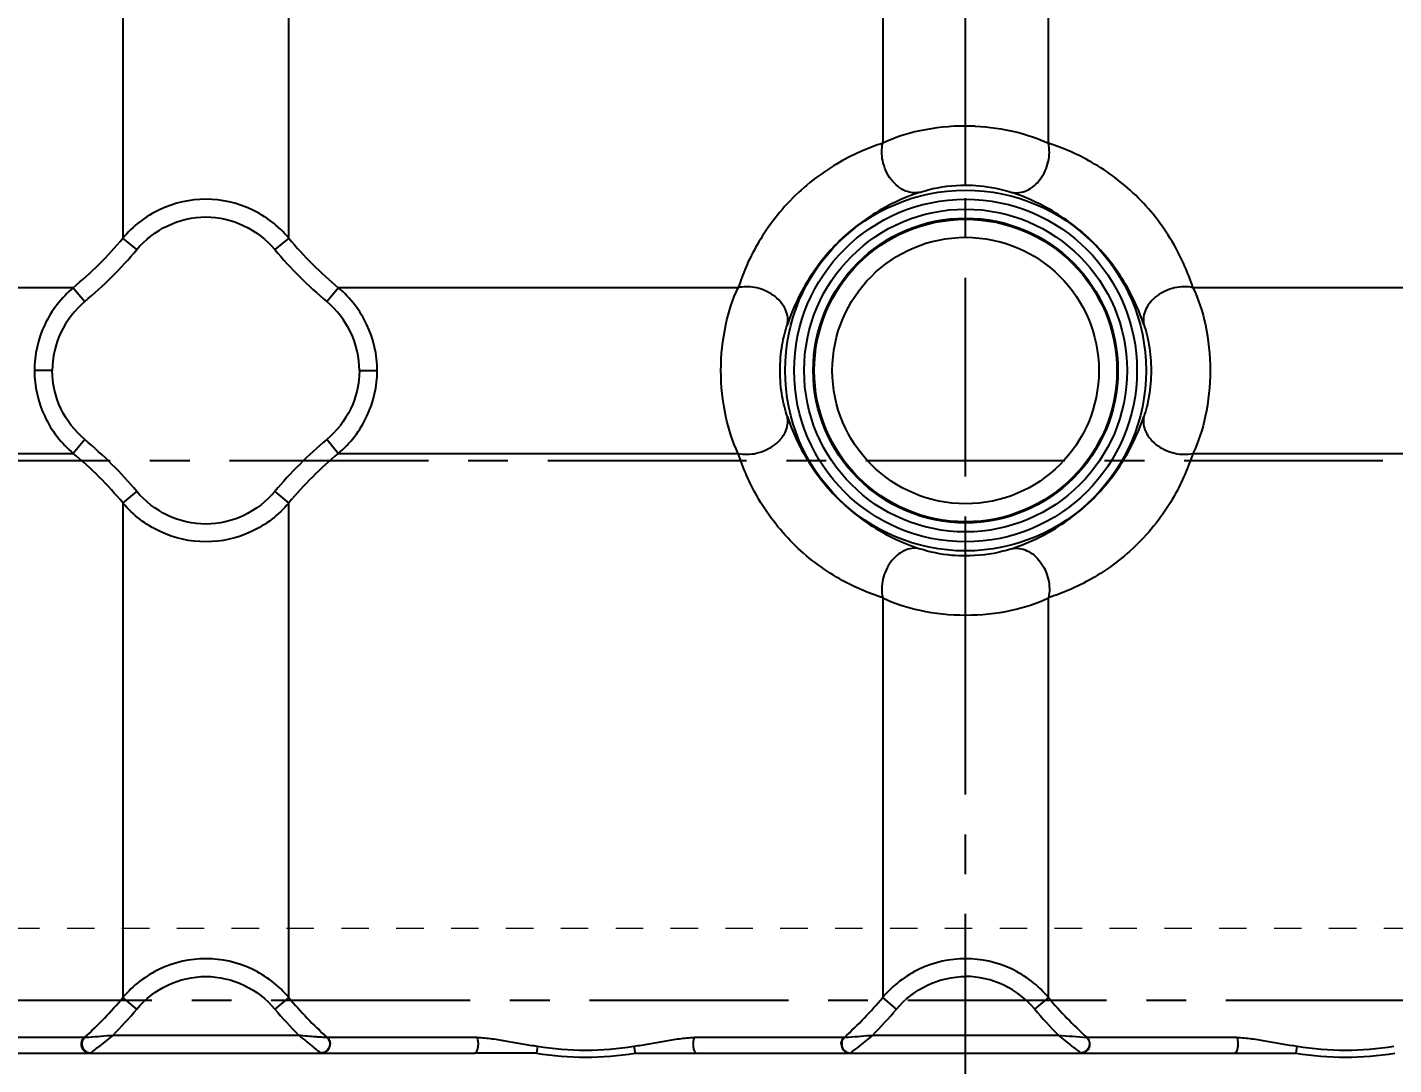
# Model space of a CAD drawing. Header units: millimetres. Extents: x 2667 to 4588, y -8940 to -2822.
# Drawn here: x 3446.5 to 3522.4, y -6275.3 to -6217.6 of the extents above; entities that cross this region are included whole.
import ezdxf

# ---------------------------------------------------------------- set-up
doc = ezdxf.new("R2010")
doc.units = ezdxf.units.MM
doc.header["$LTSCALE"] = 16.335
doc.header["$PDMODE"] = 3
doc.header["$PDSIZE"] = 8
doc.linetypes.add('CENTER', pattern=[0.6, 0.375, -0.075, 0.075, -0.075])
doc.linetypes.add('HIDDEN', pattern=[0.2, 0.1, -0.1])
doc.layers.get('0').update_dxf_attribs({"linetype": 'CONTINUOUS'})
doc.layers.get('Defpoints').update_dxf_attribs({"linetype": 'CONTINUOUS'})
doc.layers.add('cool', color=153, linetype='HIDDEN', lineweight=9)
doc.layers.add('dim', color=82, linetype='CONTINUOUS', lineweight=9)
doc.styles.get("Standard").update_dxf_attribs({"font": 'txt', "width": 0.85})
doc.dimstyles.new('mold', dxfattribs={"dimtxt": 10, "dimasz": 5, "dimexe": 0, "dimexo": 0, "dimgap": 0, "dimtad": 1, "dimzin": 1, "dimdsep": 46, "dimtxsty": 'Standard', "dimcen": 0, "dimclrd": 4, "dimclre": 4, "dimclrt": 6, "dimazin": 0, "dimtfac": 1, "dimtofl": 0, "dimtmove": 0, "dimatfit": 3, "dimfxl": 0, "dimarcsym": 0})

# ---------------------------------------------------------------- blocks, each defined once
blk = doc.blocks.new('02')
at = {"color": 1, "linetype": 'CENTER', "ltscale": 1.803734}
blk.add_line((2807.465, 2890.507), (3167.465, 2890.507), dxfattribs=at)
at = {"layer": 'cool', "ltscale": 0.932966}
blk.add_line((2818.675, 2894.507), (3156.255, 2894.507), dxfattribs=at)
blk = doc.blocks.new('*D388')
at = {"layer": 'Defpoints', "color": 0}
for p in [(3498.666, -6241.677), (3668.345, -6241.677), (3682.705, -6241.677)]:
    blk.add_point(p, dxfattribs=at)
at = {"layer": 'dim', "color": 4, "lineweight": -2}
blk.add_line((3668.345, -6241.677), (3695.455, -6241.677), dxfattribs=at)
at = {"layer": 'dim', "color": 6, "insert": (3689.08, -6238.677), "char_height": 6, "attachment_point": 5}
blk.add_mtext('0.00', dxfattribs=at)
blk = doc.blocks.new('*D389')
at = {"layer": 'Defpoints', "color": 0}
for p in [(3661.445, -6211.677), (3682.705, -6211.677), (3498.666, -6241.677)]:
    blk.add_point(p, dxfattribs=at)
at = {"layer": 'dim', "color": 4, "lineweight": -2}
blk.add_line((3661.445, -6211.677), (3700.555, -6211.677), dxfattribs=at)
at = {"layer": 'dim', "color": 6, "insert": (3691.63, -6208.677), "char_height": 6, "attachment_point": 5}
blk.add_mtext('30.00', dxfattribs=at)
blk = doc.blocks.new('*D390')
at = {"layer": 'Defpoints', "color": 0}
for p in [(3674.041, -6159.677), (3682.705, -6159.677), (3498.666, -6241.677)]:
    blk.add_point(p, dxfattribs=at)
at = {"layer": 'dim', "color": 4, "lineweight": -2}
blk.add_line((3674.041, -6159.677), (3701.405, -6159.677), dxfattribs=at)
at = {"layer": 'dim', "color": 6, "insert": (3692.055, -6156.677), "char_height": 6, "attachment_point": 5}
blk.add_mtext('82.00', dxfattribs=at)
blk = doc.blocks.new('*D391')
at = {"layer": 'Defpoints', "color": 0}
for p in [(3657.466, -6121.677), (3682.705, -6121.677), (3498.666, -6241.677)]:
    blk.add_point(p, dxfattribs=at)
at = {"layer": 'dim', "color": 4, "lineweight": -2}
blk.add_line((3657.466, -6121.677), (3703.955, -6121.677), dxfattribs=at)
at = {"layer": 'dim', "color": 6, "insert": (3693.33, -6118.677), "char_height": 6, "attachment_point": 5}
blk.add_mtext('120.00', dxfattribs=at)
blk = doc.blocks.new('*D392')
at = {"layer": 'Defpoints', "color": 0}
for p in [(3498.666, -6241.677), (3670.983, -6271.677), (3682.705, -6271.677)]:
    blk.add_point(p, dxfattribs=at)
at = {"layer": 'dim', "color": 4, "lineweight": -2}
blk.add_line((3670.983, -6271.677), (3700.555, -6271.677), dxfattribs=at)
at = {"layer": 'dim', "color": 6, "insert": (3691.63, -6268.677), "char_height": 6, "attachment_point": 5}
blk.add_mtext('30.00', dxfattribs=at)
blk = doc.blocks.new('*D393')
at = {"layer": 'Defpoints', "color": 0}
for p in [(3498.666, -6241.677), (3661.355, -6326.677), (3682.705, -6326.677)]:
    blk.add_point(p, dxfattribs=at)
at = {"layer": 'dim', "color": 4, "lineweight": -2}
blk.add_line((3661.355, -6326.677), (3701.405, -6326.677), dxfattribs=at)
at = {"layer": 'dim', "color": 6, "insert": (3692.055, -6323.677), "char_height": 6, "attachment_point": 5}
blk.add_mtext('85.00', dxfattribs=at)
blk = doc.blocks.new('*D394')
at = {"layer": 'Defpoints', "color": 0}
for p in [(3498.666, -6241.677), (3657.466, -6361.677), (3682.705, -6361.677)]:
    blk.add_point(p, dxfattribs=at)
at = {"layer": 'dim', "color": 4, "lineweight": -2}
blk.add_line((3657.466, -6361.677), (3703.955, -6361.677), dxfattribs=at)
at = {"layer": 'dim', "color": 6, "insert": (3693.33, -6358.677), "char_height": 6, "attachment_point": 5}
blk.add_mtext('120.00', dxfattribs=at)
blk = doc.blocks.new('*D395')
at = {"layer": 'Defpoints', "color": 0}
for p in [(3498.666, -6241.677), (3648.666, -6370.477), (3648.666, -6398.085)]:
    blk.add_point(p, dxfattribs=at)
at = {"layer": 'dim', "color": 4, "lineweight": -2}
blk.add_line((3648.666, -6370.477), (3648.666, -6419.335), dxfattribs=at)
at = {"layer": 'dim', "color": 6, "insert": (3645.666, -6408.71), "char_height": 6, "attachment_point": 5, "rotation": 90}
blk.add_mtext('150.00', dxfattribs=at)
blk = doc.blocks.new('*D396')
at = {"layer": 'Defpoints', "color": 0}
for p in [(3498.666, -6241.677), (3498.666, -6382.85), (3498.666, -6398.085)]:
    blk.add_point(p, dxfattribs=at)
at = {"layer": 'dim', "color": 4, "lineweight": -2}
blk.add_line((3498.666, -6382.85), (3498.666, -6410.835), dxfattribs=at)
at = {"layer": 'dim', "color": 6, "insert": (3495.666, -6404.46), "char_height": 6, "attachment_point": 5, "rotation": 90}
blk.add_mtext('0.00', dxfattribs=at)
blk = doc.blocks.new('*D397')
at = {"layer": 'Defpoints', "color": 0}
for p in [(3498.666, -6089.306), (3498.666, -6111.167), (3498.666, -6241.677)]:
    blk.add_point(p, dxfattribs=at)
at = {"layer": 'dim', "color": 4, "lineweight": -2}
blk.add_line((3498.666, -6111.167), (3498.666, -6076.556), dxfattribs=at)
at = {"layer": 'dim', "color": 6, "insert": (3495.666, -6082.931), "char_height": 6, "attachment_point": 5, "rotation": 90}
blk.add_mtext('0.00', dxfattribs=at)
blk = doc.blocks.new('*D398')
at = {"layer": 'Defpoints', "color": 0}
for p in [(3648.666, -6089.306), (3648.666, -6112.877), (3498.666, -6241.677)]:
    blk.add_point(p, dxfattribs=at)
at = {"layer": 'dim', "color": 4, "lineweight": -2}
blk.add_line((3648.666, -6112.877), (3648.666, -6068.056), dxfattribs=at)
at = {"layer": 'dim', "color": 6, "insert": (3645.666, -6078.681), "char_height": 6, "attachment_point": 5, "rotation": 90}
blk.add_mtext('150.00', dxfattribs=at)
blk = doc.blocks.new('*D399')
at = {"layer": 'Defpoints', "color": 0}
for p in [(3314.627, -6241.677), (3328.986, -6241.677), (3498.666, -6241.677)]:
    blk.add_point(p, dxfattribs=at)
at = {"layer": 'dim', "color": 4, "lineweight": -2}
blk.add_line((3328.986, -6241.677), (3301.877, -6241.677), dxfattribs=at)
at = {"layer": 'dim', "color": 6, "insert": (3308.252, -6238.677), "char_height": 6, "attachment_point": 5}
blk.add_mtext('0.00', dxfattribs=at)
blk = doc.blocks.new('*D401')
at = {"layer": 'Defpoints', "color": 0}
for p in [(3314.627, -6211.677), (3335.19, -6211.677), (3498.666, -6241.677)]:
    blk.add_point(p, dxfattribs=at)
at = {"layer": 'dim', "color": 4, "lineweight": -2}
blk.add_line((3335.19, -6211.677), (3296.777, -6211.677), dxfattribs=at)
at = {"layer": 'dim', "color": 6, "insert": (3305.702, -6208.677), "char_height": 6, "attachment_point": 5}
blk.add_mtext('30.00', dxfattribs=at)
blk = doc.blocks.new('*D402')
at = {"layer": 'Defpoints', "color": 0}
for p in [(3314.627, -6159.677), (3323.29, -6159.677), (3498.666, -6241.677)]:
    blk.add_point(p, dxfattribs=at)
at = {"layer": 'dim', "color": 4, "lineweight": -2}
blk.add_line((3323.29, -6159.677), (3295.927, -6159.677), dxfattribs=at)
at = {"layer": 'dim', "color": 6, "insert": (3305.277, -6156.677), "char_height": 6, "attachment_point": 5}
blk.add_mtext('82.00', dxfattribs=at)
blk = doc.blocks.new('*D403')
at = {"layer": 'Defpoints', "color": 0}
for p in [(3314.627, -6121.677), (3339.866, -6121.677), (3498.666, -6241.677)]:
    blk.add_point(p, dxfattribs=at)
at = {"layer": 'dim', "color": 4, "lineweight": -2}
blk.add_line((3339.866, -6121.677), (3293.377, -6121.677), dxfattribs=at)
at = {"layer": 'dim', "color": 6, "insert": (3304.002, -6118.677), "char_height": 6, "attachment_point": 5}
blk.add_mtext('120.00', dxfattribs=at)
blk = doc.blocks.new('*D404')
at = {"layer": 'Defpoints', "color": 0}
for p in [(3498.666, -6241.677), (3314.627, -6271.677), (3336.92, -6271.677)]:
    blk.add_point(p, dxfattribs=at)
at = {"layer": 'dim', "color": 4, "lineweight": -2}
blk.add_line((3336.92, -6271.677), (3296.777, -6271.677), dxfattribs=at)
at = {"layer": 'dim', "color": 6, "insert": (3305.702, -6268.677), "char_height": 6, "attachment_point": 5}
blk.add_mtext('30.00', dxfattribs=at)
blk = doc.blocks.new('*D405')
at = {"layer": 'Defpoints', "color": 0}
for p in [(3498.666, -6241.677), (3314.627, -6326.677), (3321.984, -6326.677)]:
    blk.add_point(p, dxfattribs=at)
at = {"layer": 'dim', "color": 4, "lineweight": -2}
blk.add_line((3321.984, -6326.677), (3295.927, -6326.677), dxfattribs=at)
at = {"layer": 'dim', "color": 6, "insert": (3305.277, -6323.677), "char_height": 6, "attachment_point": 5}
blk.add_mtext('85.00', dxfattribs=at)
blk = doc.blocks.new('*D406')
at = {"layer": 'Defpoints', "color": 0}
for p in [(3498.666, -6241.677), (3314.627, -6361.677), (3339.866, -6361.677)]:
    blk.add_point(p, dxfattribs=at)
at = {"layer": 'dim', "color": 4, "lineweight": -2}
blk.add_line((3339.866, -6361.677), (3293.377, -6361.677), dxfattribs=at)
at = {"layer": 'dim', "color": 6, "insert": (3304.002, -6358.677), "char_height": 6, "attachment_point": 5}
blk.add_mtext('120.00', dxfattribs=at)
blk = doc.blocks.new('*D400')
at = {"layer": 'Defpoints', "color": 0}
for p in [(3498.666, -6241.677), (3348.666, -6370.477), (3348.666, -6398.085)]:
    blk.add_point(p, dxfattribs=at)
at = {"layer": 'dim', "color": 4, "lineweight": -2}
blk.add_line((3348.666, -6370.477), (3348.666, -6419.335), dxfattribs=at)
at = {"layer": 'dim', "color": 6, "insert": (3345.666, -6408.71), "char_height": 6, "attachment_point": 5, "rotation": 90}
blk.add_mtext('150.00', dxfattribs=at)
blk = doc.blocks.new('*D407')
at = {"layer": 'Defpoints', "color": 0}
for p in [(3348.666, -6089.306), (3348.666, -6112.877), (3498.666, -6241.677)]:
    blk.add_point(p, dxfattribs=at)
at = {"layer": 'dim', "color": 4, "lineweight": -2}
blk.add_line((3348.666, -6112.877), (3348.666, -6068.056), dxfattribs=at)
at = {"layer": 'dim', "color": 6, "insert": (3345.666, -6078.681), "char_height": 6, "attachment_point": 5, "rotation": 90}
blk.add_mtext('150.00', dxfattribs=at)

msp = doc.modelspace()

# ---------------------------------------------------------------- linework, layer by layer
at = {"color": 1, "linetype": 'CENTER', "ltscale": 1.803734}
for p, q in [((3498.666, -6401.677), (3498.666, -6081.677)), ((3298.666, -6241.677), (3698.666, -6241.677))]:
    msp.add_line(p, q, dxfattribs=at)
at = {"color": 7, "linetype": 'Continuous'}
for p, q in [((3451.851, -6201.83), (3451.851, -6229.315)), ((3461.061, -6229.315), (3461.061, -6201.83)), ((3494.061, -6201.83), (3494.061, -6224.044)), ((3503.27, -6224.044), (3503.271, -6201.83)), ((3498.666, -6226.373), (3498.666, -6223.087)), ((3452.619, -6229.954), (3451.851, -6229.315)), ((3461.061, -6229.315), (3460.293, -6229.954)), ((3449.093, -6232.073), (3421.608, -6232.073)), ((3449.093, -6232.073), (3449.733, -6232.84)), ((3463.179, -6232.84), (3463.818, -6232.073)), ((3486.033, -6232.072), (3463.818, -6232.073)), ((3533.513, -6232.073), (3511.299, -6232.073)), ((3447.921, -6236.677), (3446.936, -6236.677)), ((3464.99, -6236.677), (3465.976, -6236.677)), ((3449.733, -6240.515), (3449.093, -6241.282)), ((3463.818, -6241.282), (3463.179, -6240.515)), ((3421.608, -6241.282), (3449.093, -6241.282)), ((3463.818, -6241.282), (3486.033, -6241.282)), ((3511.3, -6241.282), (3533.513, -6241.282)), ((3451.851, -6244.04), (3452.619, -6243.4)), ((3460.293, -6243.4), (3461.061, -6244.04)), ((3451.851, -6244.04), (3451.851, -6271.525)), ((3461.061, -6271.525), (3461.061, -6244.04)), ((3498.666, -6250.268), (3498.666, -6246.982)), ((3494.061, -6249.31), (3494.061, -6271.525)), ((3503.271, -6271.525), (3503.271, -6249.31)), ((3498.666, -6270.353), (3498.666, -6269.367)), ((3452.619, -6272.164), (3451.851, -6271.525)), ((3461.061, -6271.525), (3460.293, -6272.164)), ((3494.829, -6272.164), (3494.061, -6271.525)), ((3503.271, -6271.525), (3502.503, -6272.164)), ((3449.708, -6273.742), (3440.65, -6273.742)), ((3451.303, -6273.611), (3461.609, -6273.611)), ((3471.531, -6273.742), (3463.204, -6273.742)), ((3491.918, -6273.742), (3483.59, -6273.742)), ((3493.513, -6273.611), (3503.819, -6273.611)), ((3513.741, -6273.742), (3505.414, -6273.742)), ((3441.521, -6274.616), (3471.391, -6274.616)), ((3474.882, -6274.233), (3474.82, -6274.616)), ((3480.239, -6274.233), (3480.302, -6274.616)), ((3480.302, -6274.616), (3517.03, -6274.616)), ((3517.03, -6274.616), (3517.092, -6274.233))]:
    msp.add_line(p, q, dxfattribs=at)
for radius in [10.025, 9.523, 8.969, 8.467, 8.408, 7.404]:
    msp.add_circle((3498.666, -6236.677), radius, dxfattribs=at)
for centre, radius, start, end in [((3498.664, -6235.473), 12.386, 87.49106, 89.99334), ((3435.351, -6215.572), 21.474, 309.79009, 320.20991), ((3477.561, -6215.572), 21.474, 219.79009, 230.20991), ((3435.351, -6215.572), 22.472, 309.79206, 320.20991), ((3477.561, -6215.572), 22.472, 219.79009, 230.20794), ((3435.351, -6257.782), 22.472, 39.79009, 50.20794), ((3477.561, -6257.782), 22.472, 129.79206, 140.20991), ((3435.351, -6257.782), 21.474, 39.79009, 50.20992), ((3477.561, -6257.782), 21.474, 129.79009, 140.20991), ((3435.351, -6257.782), 21.474, 312.00411, 320.20991), ((3477.561, -6257.782), 21.474, 219.79009, 227.99589), ((3477.561, -6257.782), 21.474, 312.00411, 320.20991), ((3519.771, -6257.782), 21.474, 219.79009, 227.9959), ((3435.351, -6257.782), 22.472, 315.22202, 320.20991), ((3477.561, -6257.782), 22.472, 219.79009, 224.77798), ((3477.561, -6257.782), 22.472, 315.22202, 320.20817), ((3519.771, -6257.782), 22.472, 219.79183, 224.77798), ((3509.276, -6216.152), 57.717, 264.57482, 266.15045), ((3477.561, -6257.782), 17.055, 260.76126, 279.24756), ((3477.561, -6257.782), 16.668, 260.75339, 279.24634), ((3519.771, -6257.782), 17.055, 260.75244, 279.2269), ((3519.771, -6257.782), 16.668, 260.75349, 279.24677)]:
    msp.add_arc(centre, radius, start, end, dxfattribs=at)
for points, knots in [([(3498.666, -6223.087), (3497.811, -6223.087), (3496.231, -6223.25), (3494.713, -6223.732), (3494.061, -6224.044)], [0, 0, 0, 0, 0.541775, 1, 1, 1, 1]), ([(3499.207, -6223.099), (3499.963, -6223.132), (3501.356, -6223.322), (3502.692, -6223.768), (3503.27, -6224.044)], [0, 0, 0, 0, 0.541742, 1, 1, 1, 1]), ([(3494.061, -6224.044), (3493.678, -6224.169), (3492.86, -6224.471), (3491.608, -6225.103), (3490.301, -6225.967), (3489.039, -6227.056), (3487.95, -6228.318), (3487.091, -6229.625), (3486.45, -6230.871), (3486.172, -6231.696), (3486.033, -6232.072)], [0, 0, 0, 0, 0.102456, 0.22164, 0.35608, 0.500334, 0.644542, 0.778791, 0.897747, 1, 1, 1, 1]), ([(3496.1, -6226.776), (3495.983, -6226.8), (3495.721, -6226.816), (3495.305, -6226.71), (3494.886, -6226.454), (3494.503, -6226.064), (3494.22, -6225.566), (3493.999, -6224.892), (3493.993, -6224.359), (3494.061, -6224.044)], [0, 0, 0, 0, 0.090818, 0.196863, 0.321688, 0.461097, 0.608822, 0.754381, 1, 1, 1, 1]), ([(3501.232, -6226.776), (3501.368, -6226.804), (3501.66, -6226.813), (3502.09, -6226.681), (3502.49, -6226.418), (3502.956, -6225.915), (3503.323, -6225.103), (3503.343, -6224.381), (3503.27, -6224.044)], [0, 0, 0, 0, 0.105941, 0.218123, 0.3386, 0.467273, 0.737065, 1, 1, 1, 1]), ([(3511.299, -6232.073), (3511.029, -6231.246), (3510.238, -6229.435), (3508.367, -6226.976), (3505.907, -6225.105), (3504.096, -6224.314), (3503.27, -6224.044)], [0, 0, 0, 0, 0.221695, 0.50002, 0.778333, 1, 1, 1, 1]), ([(3496.1, -6226.776), (3495.376, -6227.021), (3493.73, -6227.75), (3491.46, -6229.471), (3489.738, -6231.741), (3489.01, -6233.388), (3488.764, -6234.111)], [0, 0, 0, 0, 0.213553, 0.499999, 0.786443, 1, 1, 1, 1]), ([(3496.1, -6226.776), (3496.262, -6226.722), (3497.094, -6226.473), (3497.97, -6226.373), (3498.666, -6226.373)], [0, 0, 0, 0, 0.197647, 1, 1, 1, 1]), ([(3498.666, -6226.373), (3498.921, -6226.373), (3499.789, -6226.41), (3500.65, -6226.582), (3501.232, -6226.776)], [0, 0, 0, 0, 0.293987, 1, 1, 1, 1]), ([(3508.568, -6234.111), (3508.325, -6233.388), (3507.592, -6231.743), (3505.872, -6229.47), (3503.599, -6227.75), (3501.954, -6227.019), (3501.232, -6226.776)], [0, 0, 0, 0, 0.213142, 0.500125, 0.786963, 1, 1, 1, 1]), ([(3456.456, -6227.157), (3455.588, -6227.157), (3453.83, -6227.546), (3452.409, -6228.649), (3451.851, -6229.315)], [0, 0, 0, 0, 0.500023, 1, 1, 1, 1]), ([(3461.061, -6229.315), (3460.503, -6228.65), (3459.082, -6227.546), (3457.324, -6227.157), (3456.456, -6227.157)], [0, 0, 0, 0, 0.499976, 1, 1, 1, 1]), ([(3452.619, -6229.954), (3453.082, -6229.398), (3454.273, -6228.488), (3456.456, -6227.971), (3458.638, -6228.488), (3459.83, -6229.398), (3460.293, -6229.954)], [0, 0, 0, 0, 0.250035, 0.49999, 0.749949, 1, 1, 1, 1]), ([(3449.093, -6232.073), (3448.428, -6232.63), (3447.325, -6234.051), (3446.936, -6235.809), (3446.936, -6236.677)], [0, 0, 0, 0, 0.499975, 1, 1, 1, 1]), ([(3465.976, -6236.677), (3465.976, -6235.809), (3465.587, -6234.051), (3464.483, -6232.63), (3463.818, -6232.073)], [0, 0, 0, 0, 0.500025, 1, 1, 1, 1]), ([(3485.075, -6236.677), (3485.075, -6235.823), (3485.239, -6234.242), (3485.721, -6232.724), (3486.033, -6232.072)], [0, 0, 0, 0, 0.541767, 1, 1, 1, 1]), ([(3488.764, -6234.111), (3488.791, -6233.985), (3488.803, -6233.701), (3488.677, -6233.261), (3488.389, -6232.834), (3487.977, -6232.46), (3487.474, -6232.197), (3486.824, -6232.007), (3486.325, -6232.009), (3486.033, -6232.073)], [0, 0, 0, 0, 0.098483, 0.212008, 0.343133, 0.485963, 0.631943, 0.771683, 1, 1, 1, 1]), ([(3511.299, -6232.073), (3510.962, -6231.999), (3510.24, -6232.02), (3509.428, -6232.387), (3508.925, -6232.853), (3508.662, -6233.253), (3508.53, -6233.683), (3508.539, -6233.975), (3508.568, -6234.111)], [0, 0, 0, 0, 0.262922, 0.532729, 0.661411, 0.781893, 0.894073, 1, 1, 1, 1]), ([(3511.299, -6232.073), (3511.611, -6232.724), (3512.093, -6234.242), (3512.256, -6235.823), (3512.256, -6236.677)], [0, 0, 0, 0, 0.45824, 1, 1, 1, 1]), ([(3449.733, -6232.839), (3449.183, -6233.31), (3448.255, -6234.487), (3447.929, -6235.953), (3447.921, -6236.677)], [0, 0, 0, 0, 0.500067, 1, 1, 1, 1]), ([(3464.99, -6236.677), (3464.983, -6235.953), (3464.656, -6234.487), (3463.729, -6233.31), (3463.178, -6232.839)], [0, 0, 0, 0, 0.499933, 1, 1, 1, 1]), ([(3488.764, -6239.243), (3488.639, -6238.875), (3488.433, -6238.027), (3488.321, -6236.677), (3488.433, -6235.328), (3488.639, -6234.479), (3488.764, -6234.111)], [0, 0, 0, 0, 0.223925, 0.499999, 0.776073, 1, 1, 1, 1]), ([(3508.568, -6234.111), (3508.693, -6234.479), (3508.898, -6235.328), (3509.01, -6236.677), (3508.898, -6238.027), (3508.693, -6238.875), (3508.568, -6239.243)], [0, 0, 0, 0, 0.223925, 0.499998, 0.776073, 1, 1, 1, 1]), ([(3446.936, -6236.677), (3446.936, -6237.545), (3447.325, -6239.303), (3448.428, -6240.724), (3449.093, -6241.282)], [0, 0, 0, 0, 0.500025, 1, 1, 1, 1]), ([(3449.733, -6240.515), (3449.183, -6240.045), (3448.255, -6238.867), (3447.929, -6237.401), (3447.921, -6236.677)], [0, 0, 0, 0, 0.500067, 1, 1, 1, 1]), ([(3464.99, -6236.677), (3464.983, -6237.401), (3464.656, -6238.867), (3463.729, -6240.045), (3463.178, -6240.515)], [0, 0, 0, 0, 0.499933, 1, 1, 1, 1]), ([(3463.818, -6241.282), (3464.483, -6240.724), (3465.587, -6239.303), (3465.976, -6237.545), (3465.976, -6236.677)], [0, 0, 0, 0, 0.499975, 1, 1, 1, 1]), ([(3486.033, -6241.282), (3485.721, -6240.63), (3485.239, -6239.112), (3485.075, -6237.532), (3485.075, -6236.677)], [0, 0, 0, 0, 0.458239, 1, 1, 1, 1]), ([(3512.256, -6236.677), (3512.256, -6237.532), (3512.093, -6239.112), (3511.61, -6240.629), (3511.3, -6241.282)], [0, 0, 0, 0, 0.54182, 1, 1, 1, 1]), ([(3486.033, -6241.282), (3486.361, -6241.354), (3486.913, -6241.342), (3487.6, -6241.102), (3488.095, -6240.808), (3488.471, -6240.421), (3488.71, -6240.007), (3488.804, -6239.606), (3488.788, -6239.355), (3488.764, -6239.244)], [0, 0, 0, 0, 0.255859, 0.404511, 0.552906, 0.690141, 0.811319, 0.91328, 1, 1, 1, 1]), ([(3488.764, -6239.244), (3489.007, -6239.966), (3489.74, -6241.612), (3491.46, -6243.884), (3493.732, -6245.605), (3495.377, -6246.336), (3496.1, -6246.579)], [0, 0, 0, 0, 0.213142, 0.500113, 0.786956, 1, 1, 1, 1]), ([(3501.232, -6246.579), (3501.955, -6246.336), (3503.6, -6245.603), (3505.873, -6243.883), (3507.593, -6241.611), (3508.324, -6239.966), (3508.568, -6239.244)], [0, 0, 0, 0, 0.213142, 0.500124, 0.786963, 1, 1, 1, 1]), ([(3508.568, -6239.244), (3508.544, -6239.355), (3508.527, -6239.606), (3508.622, -6240.007), (3508.861, -6240.422), (3509.238, -6240.808), (3509.732, -6241.103), (3510.42, -6241.343), (3510.972, -6241.353), (3511.3, -6241.282)], [0, 0, 0, 0, 0.086725, 0.188699, 0.309901, 0.447162, 0.595573, 0.744222, 1, 1, 1, 1]), ([(3494.061, -6249.31), (3493.234, -6249.04), (3491.424, -6248.249), (3488.964, -6246.379), (3487.094, -6243.919), (3486.303, -6242.108), (3486.033, -6241.282)], [0, 0, 0, 0, 0.221681, 0.500005, 0.778326, 1, 1, 1, 1]), ([(3511.3, -6241.282), (3511.159, -6241.661), (3510.862, -6242.48), (3510.246, -6243.739), (3509.381, -6245.043), (3508.289, -6246.303), (3507.03, -6247.396), (3505.723, -6248.256), (3504.469, -6248.879), (3503.651, -6249.175), (3503.271, -6249.31)], [0, 0, 0, 0, 0.102984, 0.221467, 0.35588, 0.500172, 0.644491, 0.778702, 0.897362, 1, 1, 1, 1]), ([(3460.293, -6243.4), (3459.83, -6243.957), (3458.638, -6244.866), (3456.456, -6245.384), (3454.273, -6244.867), (3453.082, -6243.957), (3452.619, -6243.4)], [0, 0, 0, 0, 0.250038, 0.499995, 0.749952, 1, 1, 1, 1]), ([(3456.456, -6246.197), (3455.588, -6246.197), (3453.83, -6245.808), (3452.409, -6244.705), (3451.851, -6244.04)], [0, 0, 0, 0, 0.500019, 1, 1, 1, 1]), ([(3461.061, -6244.04), (3460.503, -6244.705), (3459.082, -6245.808), (3457.324, -6246.197), (3456.456, -6246.197)], [0, 0, 0, 0, 0.499979, 1, 1, 1, 1]), ([(3496.1, -6246.579), (3495.964, -6246.55), (3495.672, -6246.542), (3495.242, -6246.674), (3494.841, -6246.937), (3494.376, -6247.439), (3494.009, -6248.251), (3493.987, -6248.974), (3494.061, -6249.31)], [0, 0, 0, 0, 0.105918, 0.218097, 0.338583, 0.467273, 0.73709, 1, 1, 1, 1]), ([(3498.666, -6246.982), (3498.411, -6246.982), (3497.543, -6246.944), (3496.681, -6246.771), (3496.1, -6246.579)], [0, 0, 0, 0, 0.293977, 1, 1, 1, 1]), ([(3501.232, -6246.579), (3501.069, -6246.633), (3500.237, -6246.881), (3499.362, -6246.981), (3498.666, -6246.982)], [0, 0, 0, 0, 0.197645, 1, 1, 1, 1]), ([(3501.232, -6246.579), (3501.368, -6246.55), (3501.66, -6246.542), (3502.09, -6246.674), (3502.49, -6246.937), (3502.956, -6247.439), (3503.323, -6248.251), (3503.344, -6248.974), (3503.271, -6249.31)], [0, 0, 0, 0, 0.105918, 0.218097, 0.338584, 0.467273, 0.737087, 1, 1, 1, 1]), ([(3494.061, -6249.31), (3494.713, -6249.622), (3496.231, -6250.104), (3497.811, -6250.268), (3498.666, -6250.268)], [0, 0, 0, 0, 0.458224, 1, 1, 1, 1]), ([(3498.666, -6250.268), (3499.52, -6250.268), (3501.101, -6250.104), (3502.619, -6249.622), (3503.271, -6249.31)], [0, 0, 0, 0, 0.541771, 1, 1, 1, 1]), ([(3456.456, -6269.367), (3455.588, -6269.367), (3453.83, -6269.756), (3452.409, -6270.859), (3451.851, -6271.525)], [0, 0, 0, 0, 0.500023, 1, 1, 1, 1]), ([(3461.061, -6271.525), (3460.503, -6270.86), (3459.082, -6269.756), (3457.324, -6269.367), (3456.456, -6269.367)], [0, 0, 0, 0, 0.499976, 1, 1, 1, 1]), ([(3498.666, -6269.367), (3497.798, -6269.367), (3496.04, -6269.756), (3494.619, -6270.86), (3494.061, -6271.525)], [0, 0, 0, 0, 0.500025, 1, 1, 1, 1]), ([(3503.271, -6271.525), (3502.713, -6270.86), (3501.292, -6269.756), (3499.534, -6269.367), (3498.666, -6269.367)], [0, 0, 0, 0, 0.499975, 1, 1, 1, 1]), ([(3452.619, -6272.164), (3453.082, -6271.608), (3454.273, -6270.698), (3456.456, -6270.181), (3458.638, -6270.698), (3459.83, -6271.608), (3460.293, -6272.164)], [0, 0, 0, 0, 0.250035, 0.49999, 0.749949, 1, 1, 1, 1]), ([(3494.828, -6272.165), (3495.299, -6271.614), (3496.476, -6270.687), (3497.942, -6270.36), (3498.666, -6270.353)], [0, 0, 0, 0, 0.500067, 1, 1, 1, 1]), ([(3502.504, -6272.165), (3502.033, -6271.614), (3500.856, -6270.687), (3499.39, -6270.36), (3498.666, -6270.353)], [0, 0, 0, 0, 0.500067, 1, 1, 1, 1]), ([(3449.547, -6274.102), (3449.548, -6274.035), (3449.578, -6273.9), (3449.659, -6273.788), (3449.708, -6273.742)], [0, 0, 0, 0, 0.501199, 1, 1, 1, 1]), ([(3449.721, -6273.739), (3449.652, -6273.805), (3449.553, -6273.987), (3449.581, -6274.292), (3449.764, -6274.537), (3449.959, -6274.607), (3450.055, -6274.61)], [0, 0, 0, 0, 0.247035, 0.49995, 0.75291, 1, 1, 1, 1]), ([(3449.721, -6273.739), (3449.799, -6273.734), (3450.327, -6273.699), (3450.854, -6273.654), (3451.303, -6273.611)], [0, 0, 0, 0, 0.148832, 1, 1, 1, 1]), ([(3451.303, -6273.611), (3451.057, -6273.813), (3450.647, -6274.153), (3450.224, -6274.477), (3450.055, -6274.61)], [0, 0, 0, 0, 0.596475, 1, 1, 1, 1]), ([(3461.609, -6273.611), (3461.734, -6273.714), (3461.979, -6273.917), (3462.282, -6274.162), (3462.511, -6274.34), (3462.657, -6274.455), (3462.769, -6274.543), (3462.831, -6274.595), (3462.857, -6274.61)], [0, 0, 0, 0, 0.305006, 0.596277, 0.730277, 0.84993, 0.944084, 1, 1, 1, 1]), ([(3461.609, -6273.611), (3461.77, -6273.629), (3462.085, -6273.654), (3462.47, -6273.687), (3462.758, -6273.709), (3462.942, -6273.722), (3463.084, -6273.733), (3463.162, -6273.735), (3463.191, -6273.739)], [0, 0, 0, 0, 0.305559, 0.597377, 0.731456, 0.851353, 0.945619, 1, 1, 1, 1]), ([(3463.191, -6273.739), (3463.26, -6273.805), (3463.358, -6273.987), (3463.33, -6274.292), (3463.147, -6274.537), (3462.952, -6274.606), (3462.857, -6274.61)], [0, 0, 0, 0, 0.247094, 0.49993, 0.752799, 1, 1, 1, 1]), ([(3463.204, -6273.742), (3463.254, -6273.789), (3463.336, -6273.905), (3463.365, -6274.044), (3463.365, -6274.114)], [0, 0, 0, 0, 0.499178, 1, 1, 1, 1]), ([(3471.599, -6274.102), (3471.599, -6274.068), (3471.592, -6273.946), (3471.568, -6273.823), (3471.531, -6273.742)], [0, 0, 0, 0, 0.274223, 1, 1, 1, 1]), ([(3471.531, -6273.742), (3471.805, -6273.746), (3472.36, -6273.809), (3473.191, -6273.945), (3474.035, -6274.092), (3474.599, -6274.19), (3474.883, -6274.233)], [0, 0, 0, 0, 0.242298, 0.492903, 0.746045, 1, 1, 1, 1]), ([(3480.239, -6274.233), (3480.523, -6274.19), (3481.087, -6274.091), (3481.93, -6273.945), (3482.762, -6273.809), (3483.317, -6273.746), (3483.59, -6273.742)], [0, 0, 0, 0, 0.253971, 0.507116, 0.757721, 1, 1, 1, 1]), ([(3483.59, -6273.742), (3483.579, -6273.768), (3483.536, -6273.887), (3483.522, -6274.015), (3483.522, -6274.114)], [0, 0, 0, 0, 0.21907, 1, 1, 1, 1]), ([(3491.757, -6274.102), (3491.758, -6274.035), (3491.788, -6273.9), (3491.869, -6273.788), (3491.918, -6273.742)], [0, 0, 0, 0, 0.501199, 1, 1, 1, 1]), ([(3491.931, -6273.739), (3491.862, -6273.805), (3491.763, -6273.987), (3491.791, -6274.292), (3491.974, -6274.537), (3492.169, -6274.607), (3492.265, -6274.61)], [0, 0, 0, 0, 0.247035, 0.49995, 0.75291, 1, 1, 1, 1]), ([(3491.931, -6273.739), (3492.009, -6273.734), (3492.537, -6273.699), (3493.064, -6273.654), (3493.513, -6273.611)], [0, 0, 0, 0, 0.148832, 1, 1, 1, 1]), ([(3493.513, -6273.611), (3493.267, -6273.813), (3492.857, -6274.153), (3492.434, -6274.477), (3492.265, -6274.61)], [0, 0, 0, 0, 0.596475, 1, 1, 1, 1]), ([(3505.067, -6274.61), (3505.042, -6274.594), (3504.981, -6274.543), (3504.867, -6274.455), (3504.72, -6274.341), (3504.493, -6274.161), (3504.189, -6273.917), (3503.945, -6273.714), (3503.819, -6273.611)], [0, 0, 0, 0, 0.054943, 0.149863, 0.269556, 0.403555, 0.694895, 1, 1, 1, 1]), ([(3505.401, -6273.739), (3505.463, -6273.799), (3505.565, -6273.974), (3505.547, -6274.292), (3505.349, -6274.544), (3505.154, -6274.607), (3505.067, -6274.61)], [0, 0, 0, 0, 0.22198, 0.497623, 0.774862, 1, 1, 1, 1]), ([(3505.575, -6274.102), (3505.574, -6274.064), (3505.556, -6273.931), (3505.484, -6273.807), (3505.414, -6273.742)], [0, 0, 0, 0, 0.281899, 1, 1, 1, 1]), ([(3513.741, -6273.742), (3514.015, -6273.752), (3514.57, -6273.809), (3515.685, -6273.987), (3516.526, -6274.147), (3517.093, -6274.233)], [0, 0, 0, 0, 0.242466, 0.492986, 1, 1, 1, 1]), ([(3513.809, -6274.102), (3513.809, -6274.068), (3513.802, -6273.946), (3513.778, -6273.823), (3513.741, -6273.742)], [0, 0, 0, 0, 0.274222, 1, 1, 1, 1]), ([(3450.042, -6274.616), (3449.972, -6274.616), (3449.83, -6274.584), (3449.615, -6274.424), (3449.544, -6274.223), (3449.547, -6274.102)], [0, 0, 0, 0, 0.26774, 0.538038, 1, 1, 1, 1]), ([(3462.87, -6274.616), (3462.938, -6274.616), (3463.078, -6274.585), (3463.291, -6274.429), (3463.365, -6274.233), (3463.365, -6274.114)], [0, 0, 0, 0, 0.266956, 0.536819, 1, 1, 1, 1]), ([(3471.391, -6274.616), (3471.462, -6274.616), (3471.55, -6274.471), (3471.589, -6274.293), (3471.6, -6274.167), (3471.599, -6274.102)], [0, 0, 0, 0, 0.364682, 0.662557, 1, 1, 1, 1]), ([(3474.823, -6274.616), (3474.534, -6274.616), (3473.39, -6274.616), (3472.247, -6274.616), (3471.391, -6274.616)], [0, 0, 0, 0, 0.252135, 1, 1, 1, 1]), ([(3483.522, -6274.114), (3483.522, -6274.178), (3483.533, -6274.301), (3483.574, -6274.476), (3483.661, -6274.616), (3483.73, -6274.616)], [0, 0, 0, 0, 0.337965, 0.63511, 1, 1, 1, 1]), ([(3491.757, -6274.102), (3491.754, -6274.223), (3491.825, -6274.424), (3492.04, -6274.584), (3492.182, -6274.616), (3492.252, -6274.616)], [0, 0, 0, 0, 0.461962, 0.73226, 1, 1, 1, 1]), ([(3505.08, -6274.616), (3505.197, -6274.616), (3505.395, -6274.542), (3505.542, -6274.319), (3505.576, -6274.174), (3505.575, -6274.102)], [0, 0, 0, 0, 0.449441, 0.72239, 1, 1, 1, 1]), ([(3513.601, -6274.616), (3513.672, -6274.616), (3513.76, -6274.471), (3513.799, -6274.293), (3513.81, -6274.167), (3513.809, -6274.102)], [0, 0, 0, 0, 0.364671, 0.662552, 1, 1, 1, 1])]:
    msp.add_open_spline(points, degree=3, knots=knots, dxfattribs=at)

# ---------------------------------------------------------------- block references
msp.add_blockref('02', (511.201, -9162.184))

# ---------------------------------------------------------------- dimensions: what is measured, and where the dimension line sits
at = {"layer": 'dim'}
for feature_location, offset, dtype, origin, picture, middle in [((3348.666, -6112.877), (0, 23.571), 1, (3498.666, -6241.677), '*D407', (3345.666, -6078.681)), ((3648.666, -6112.877), (0, 23.571), 1, (3498.666, -6241.677), '*D398', (3645.666, -6078.681)), ((3498.665789355, -6111.166711899), (0, 21.860547493), 1, (3498.665789355, -6241.677282886), '*D397', (3495.665789355, -6082.931164406)), ((3339.866, -6121.677), (-25.239, 0), 0, (3498.666, -6241.677), '*D403', (3304.002, -6118.677)), ((3657.466, -6121.677), (25.239, 0), 0, (3498.666, -6241.677), '*D391', (3693.33, -6118.677)), ((3323.29, -6159.677), (-8.664, 0), 0, (3498.666, -6241.677), '*D402', (3305.277, -6156.677)), ((3674.041, -6159.677), (8.664, 0), 0, (3498.666, -6241.677), '*D390', (3692.055, -6156.677)), ((3335.19, -6211.677), (-20.563, 0), 0, (3498.666, -6241.677), '*D401', (3305.702, -6208.677)), ((3661.445, -6211.677), (21.26, 0), 0, (3498.666, -6241.677), '*D389', (3691.63, -6208.677)), ((3328.986477469, -6241.677282886), (-14.359809205, 0), 0, (3498.665789355, -6241.677282886), '*D399', (3308.251668264, -6238.677282886)), ((3668.345101241, -6241.677282886), (14.359809205, 0), 0, (3498.665789355, -6241.677282886), '*D388', (3689.079910446, -6238.677282886)), ((3339.866, -6361.677), (-25.239, 0), 0, (3498.666, -6241.677), '*D406', (3304.002, -6358.677)), ((3321.984, -6326.677), (-7.358, 0), 0, (3498.666, -6241.677), '*D405', (3305.277, -6323.677)), ((3336.92, -6271.677), (-22.293, 0), 0, (3498.666, -6241.677), '*D404', (3305.702, -6268.677)), ((3348.666, -6370.477), (0, -27.607), 1, (3498.666, -6241.677), '*D400', (3345.666, -6408.71)), ((3498.665789355, -6382.850255577), (0, -15.234457901), 1, (3498.665789355, -6241.677282886), '*D396', (3495.665789355, -6404.459713477)), ((3670.983, -6271.677), (11.722, 0), 0, (3498.666, -6241.677), '*D392', (3691.63, -6268.677)), ((3661.355, -6326.677), (21.35, 0), 0, (3498.666, -6241.677), '*D393', (3692.055, -6323.677)), ((3657.466, -6361.677), (25.239, 0), 0, (3498.666, -6241.677), '*D394', (3693.33, -6358.677)), ((3648.666, -6370.477), (0, -27.607), 1, (3498.666, -6241.677), '*D395', (3645.666, -6408.71))]:
    dim = msp.add_ordinate_dim(feature_location=feature_location, offset=offset, dtype=dtype, origin=origin, dimstyle='mold', override={"dimtxt": 6, "dimasz": 2}, dxfattribs=at)
    dim.commit()
    dim.dimension.update_dxf_attribs({"geometry": picture, "text_midpoint": middle})

doc.saveas('drawing.dxf')
